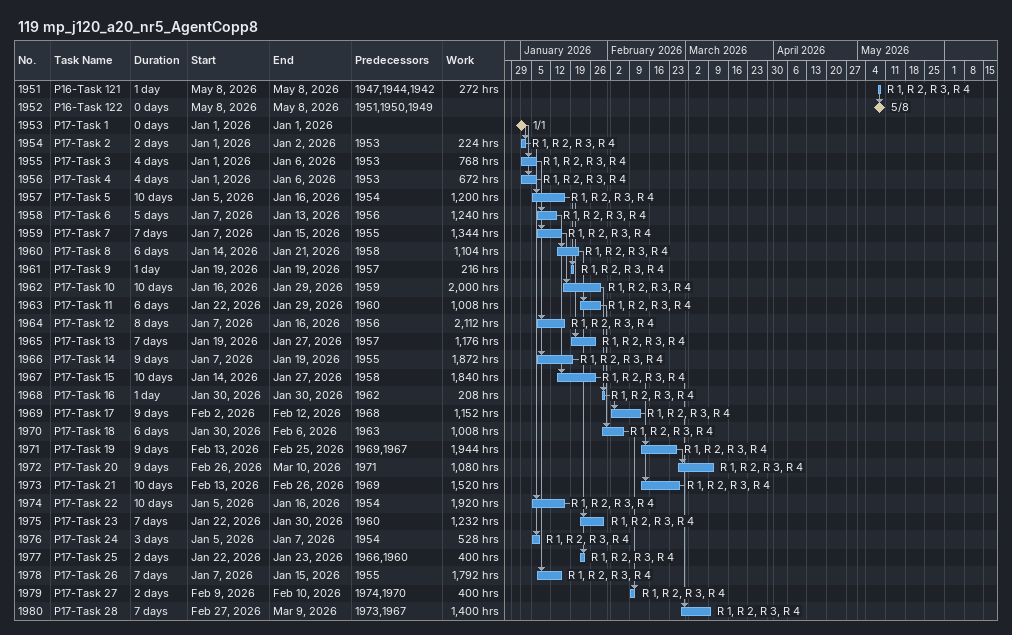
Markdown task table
119 mp_j120_a20_nr5_AgentCopp8

| ID | Task | Duration | Start | Finish | Predecessors | Resources | Work (h) |
|---|---|---|---|---|---|---|---|
| 1951 | P16-Task 121 | 1d | 2026-05-08 | 2026-05-08 | 1947, 1944, 1942 | R 1, R 2, R 3, R 4 | 272 |
| 1952 | P16-Task 122 | 0d | 2026-05-08 | 2026-05-08 | 1951, 1950, 1949 |  |  |
| 1953 | P17-Task 1 | 0d | 2026-01-01 | 2026-01-01 |  |  |  |
| 1954 | P17-Task 2 | 2d | 2026-01-01 | 2026-01-02 | 1953 | R 1, R 2, R 3, R 4 | 224 |
| 1955 | P17-Task 3 | 4d | 2026-01-01 | 2026-01-06 | 1953 | R 1, R 2, R 3, R 4 | 768 |
| 1956 | P17-Task 4 | 4d | 2026-01-01 | 2026-01-06 | 1953 | R 1, R 2, R 3, R 4 | 672 |
| 1957 | P17-Task 5 | 10d | 2026-01-05 | 2026-01-16 | 1954 | R 1, R 2, R 3, R 4 | 1200 |
| 1958 | P17-Task 6 | 5d | 2026-01-07 | 2026-01-13 | 1956 | R 1, R 2, R 3, R 4 | 1240 |
| 1959 | P17-Task 7 | 7d | 2026-01-07 | 2026-01-15 | 1955 | R 1, R 2, R 3, R 4 | 1344 |
| 1960 | P17-Task 8 | 6d | 2026-01-14 | 2026-01-21 | 1958 | R 1, R 2, R 3, R 4 | 1104 |
| 1961 | P17-Task 9 | 1d | 2026-01-19 | 2026-01-19 | 1957 | R 1, R 2, R 3, R 4 | 216 |
| 1962 | P17-Task 10 | 10d | 2026-01-16 | 2026-01-29 | 1959 | R 1, R 2, R 3, R 4 | 2000 |
| 1963 | P17-Task 11 | 6d | 2026-01-22 | 2026-01-29 | 1960 | R 1, R 2, R 3, R 4 | 1008 |
| 1964 | P17-Task 12 | 8d | 2026-01-07 | 2026-01-16 | 1956 | R 1, R 2, R 3, R 4 | 2112 |
| 1965 | P17-Task 13 | 7d | 2026-01-19 | 2026-01-27 | 1957 | R 1, R 2, R 3, R 4 | 1176 |
| 1966 | P17-Task 14 | 9d | 2026-01-07 | 2026-01-19 | 1955 | R 1, R 2, R 3, R 4 | 1872 |
| 1967 | P17-Task 15 | 10d | 2026-01-14 | 2026-01-27 | 1958 | R 1, R 2, R 3, R 4 | 1840 |
| 1968 | P17-Task 16 | 1d | 2026-01-30 | 2026-01-30 | 1962 | R 1, R 2, R 3, R 4 | 208 |
| 1969 | P17-Task 17 | 9d | 2026-02-02 | 2026-02-12 | 1968 | R 1, R 2, R 3, R 4 | 1152 |
| 1970 | P17-Task 18 | 6d | 2026-01-30 | 2026-02-06 | 1963 | R 1, R 2, R 3, R 4 | 1008 |
| 1971 | P17-Task 19 | 9d | 2026-02-13 | 2026-02-25 | 1969, 1967 | R 1, R 2, R 3, R 4 | 1944 |
| 1972 | P17-Task 20 | 9d | 2026-02-26 | 2026-03-10 | 1971 | R 1, R 2, R 3, R 4 | 1080 |
| 1973 | P17-Task 21 | 10d | 2026-02-13 | 2026-02-26 | 1969 | R 1, R 2, R 3, R 4 | 1520 |
| 1974 | P17-Task 22 | 10d | 2026-01-05 | 2026-01-16 | 1954 | R 1, R 2, R 3, R 4 | 1920 |
| 1975 | P17-Task 23 | 7d | 2026-01-22 | 2026-01-30 | 1960 | R 1, R 2, R 3, R 4 | 1232 |
| 1976 | P17-Task 24 | 3d | 2026-01-05 | 2026-01-07 | 1954 | R 1, R 2, R 3, R 4 | 528 |
| 1977 | P17-Task 25 | 2d | 2026-01-22 | 2026-01-23 | 1966, 1960 | R 1, R 2, R 3, R 4 | 400 |
| 1978 | P17-Task 26 | 7d | 2026-01-07 | 2026-01-15 | 1955 | R 1, R 2, R 3, R 4 | 1792 |
| 1979 | P17-Task 27 | 2d | 2026-02-09 | 2026-02-10 | 1974, 1970 | R 1, R 2, R 3, R 4 | 400 |
| 1980 | P17-Task 28 | 7d | 2026-02-27 | 2026-03-09 | 1973, 1967 | R 1, R 2, R 3, R 4 | 1400 |
